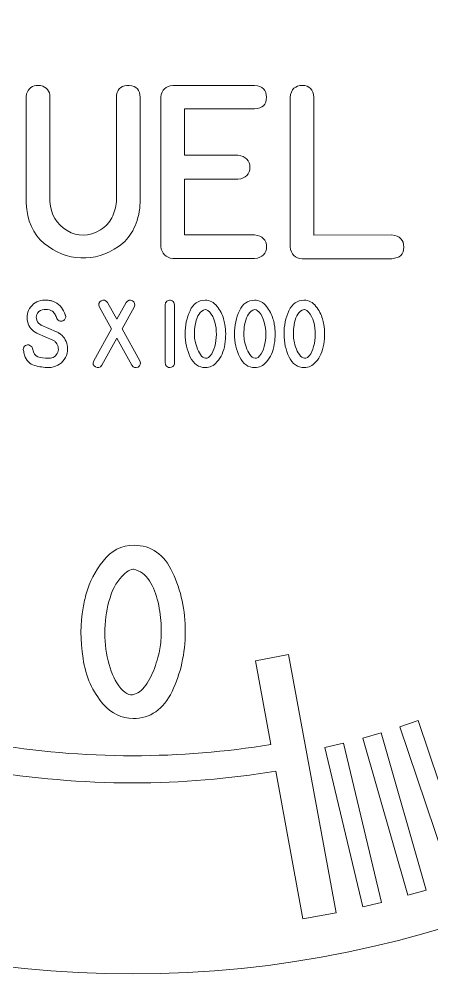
# Model space of a CAD drawing. Header units: millimetres. Extents: x -168 to 319, y -216 to 82.
# Drawn here: x 276.25 to 291.39, y -177.86 to -142.86 of the extents above; entities that cross this region are included whole.
import ezdxf

# ---------------------------------------------------------------- set-up
doc = ezdxf.new("R2010")
doc.units = ezdxf.units.MM
doc.header["$MEASUREMENT"] = 0
doc.layers.add('Cuts', color=7, linetype='Continuous')
doc.layers.add('Engrave', color=7, linetype='Continuous', plot=False)

msp = doc.modelspace()

# ---------------------------------------------------------------- linework, layer by layer
at = {"layer": 'Cuts', "color": 250, "lineweight": 9}
msp.add_open_spline([(280.4209, -99.8603), (258.885, -99.8603), (241.421, -117.3255), (241.421, -138.8611), (241.421, -138.8611), (241.4207, -160.3938), (258.8848, -177.8604), (280.4207, -177.8604), (280.4207, -177.8604), (301.9566, -177.8591), (319.4209, -160.3964), (319.4209, -138.8611), (319.4209, -138.8611), (319.4209, -117.3226), (301.9564, -99.862), (280.4209, -99.8603)], degree=3, knots=[0, 0, 0, 0, 0.2, 0.2, 0.2, 0.2, 0.4, 0.4, 0.4, 0.4, 0.6, 0.6, 0.6, 0.6, 1, 1, 1, 1], dxfattribs=at)
at = {"layer": 'Engrave', "color": 240, "lineweight": 9}
for points, knots in [([(280.6905, -149.5424), (280.6905, -149.5424), (280.6905, -149.6049), (280.6905, -149.6049), (280.6905, -149.6049), (280.6841, -149.7086), (280.6799, -149.77), (280.6788, -149.7911), (280.6788, -149.7911), (280.592, -150.4229), (280.3317, -150.8897), (279.8999, -151.1913), (279.8999, -151.1913), (279.4681, -151.4919), (279.0067, -151.6326), (278.5177, -151.6125), (278.5177, -151.6125), (278.0277, -151.5924), (277.579, -151.4146), (277.1736, -151.0781), (277.1736, -151.0781), (276.7672, -150.7404), (276.546, -150.2494), (276.5111, -149.6049), (276.5111, -149.6049), (276.5111, -149.6049), (276.5111, -149.5424), (276.5111, -149.5424), (276.5111, -149.5424), (276.5111, -149.5424), (276.5111, -145.7197), (276.5111, -145.7197), (276.5111, -145.7197), (276.5111, -145.6583), (276.5227, -145.6022), (276.545, -145.5525), (276.545, -145.5525), (276.6445, -145.3355), (276.8096, -145.2498), (277.0403, -145.2953), (277.0403, -145.2953), (277.2699, -145.3408), (277.3853, -145.4826), (277.3853, -145.7197), (277.3853, -145.7197), (277.3853, -145.7197), (277.3853, -149.5424), (277.3853, -149.5424), (277.3853, -149.5424), (277.416, -150.0187), (277.6255, -150.3743), (278.0129, -150.6092), (278.0129, -150.6092), (278.4013, -150.8452), (278.8087, -150.8346), (279.2363, -150.5785), (279.2363, -150.5785), (279.4289, -150.4653), (279.5697, -150.3182), (279.6596, -150.1383), (279.6596, -150.1383), (279.7496, -149.9583), (279.8025, -149.7594), (279.8195, -149.5424), (279.8195, -149.5424), (279.8195, -149.5424), (279.8195, -145.7197), (279.8195, -145.7197), (279.8195, -145.7197), (279.8195, -145.6827), (279.8216, -145.6552), (279.8258, -145.6361), (279.8258, -145.6361), (279.8734, -145.3821), (280.029, -145.2667), (280.2936, -145.2921), (280.2936, -145.2921), (280.5582, -145.3165), (280.6905, -145.4594), (280.6905, -145.7197), (280.6905, -145.7197), (280.6905, -145.7197), (280.6905, -149.5424), (280.6905, -149.5424)], [0, 0, 0, 0, 0.0454545, 0.0454545, 0.0454545, 0.0454545, 0.0909091, 0.0909091, 0.0909091, 0.0909091, 0.1363636, 0.1363636, 0.1363636, 0.1363636, 0.1818182, 0.1818182, 0.1818182, 0.1818182, 0.2272727, 0.2272727, 0.2272727, 0.2272727, 0.2727273, 0.2727273, 0.2727273, 0.2727273, 0.3181818, 0.3181818, 0.3181818, 0.3181818, 0.3636364, 0.3636364, 0.3636364, 0.3636364, 0.4090909, 0.4090909, 0.4090909, 0.4090909, 0.4545455, 0.4545455, 0.4545455, 0.4545455, 0.5, 0.5, 0.5, 0.5, 0.5454545, 0.5454545, 0.5454545, 0.5454545, 0.5909091, 0.5909091, 0.5909091, 0.5909091, 0.6363636, 0.6363636, 0.6363636, 0.6363636, 0.6818182, 0.6818182, 0.6818182, 0.6818182, 0.7272727, 0.7272727, 0.7272727, 0.7272727, 0.7727273, 0.7727273, 0.7727273, 0.7727273, 0.8181818, 0.8181818, 0.8181818, 0.8181818, 0.8636364, 0.8636364, 0.8636364, 0.8636364, 0.9090909, 0.9090909, 0.9090909, 0.9090909, 1, 1, 1, 1]), ([(284.8889, -146.1505), (284.8889, -146.1505), (282.3182, -146.1505), (282.3182, -146.1505), (282.3182, -146.1505), (282.3182, -146.1505), (282.3182, -147.847), (282.3182, -147.847), (282.3182, -147.847), (282.3182, -147.847), (284.2782, -147.847), (284.2782, -147.847), (284.2782, -147.847), (284.5714, -147.8904), (284.7175, -148.0375), (284.7164, -148.2883), (284.7164, -148.2883), (284.7153, -148.5402), (284.5693, -148.6862), (284.2782, -148.7275), (284.2782, -148.7275), (284.2782, -148.7275), (282.3182, -148.7275), (282.3182, -148.7275), (282.3182, -148.7275), (282.3182, -148.7275), (282.3182, -150.7648), (282.3182, -150.7648), (282.3182, -150.7648), (282.3182, -150.7648), (284.8889, -150.7648), (284.8889, -150.7648), (284.8889, -150.7648), (285.1799, -150.8082), (285.326, -150.9532), (285.326, -151.2019), (285.326, -151.2019), (285.326, -151.4495), (285.1799, -151.5945), (284.8889, -151.6358), (284.8889, -151.6358), (284.8889, -151.6358), (281.8875, -151.6358), (281.8875, -151.6358), (281.8875, -151.6358), (281.6292, -151.603), (281.4821, -151.4559), (281.4472, -151.1955), (281.4472, -151.1955), (281.4472, -151.1955), (281.4472, -145.7197), (281.4472, -145.7197), (281.4472, -145.7197), (281.4864, -145.4467), (281.6335, -145.3027), (281.8875, -145.2858), (281.8875, -145.2858), (281.8875, -145.2858), (284.8889, -145.2858), (284.8889, -145.2858), (284.8889, -145.2858), (285.1799, -145.308), (285.326, -145.4541), (285.3249, -145.7218), (285.3249, -145.7218), (285.3239, -145.9896), (285.1778, -146.1325), (284.8889, -146.1505)], [0, 0, 0, 0, 0.0555556, 0.0555556, 0.0555556, 0.0555556, 0.1111111, 0.1111111, 0.1111111, 0.1111111, 0.1666667, 0.1666667, 0.1666667, 0.1666667, 0.2222222, 0.2222222, 0.2222222, 0.2222222, 0.2777778, 0.2777778, 0.2777778, 0.2777778, 0.3333333, 0.3333333, 0.3333333, 0.3333333, 0.3888889, 0.3888889, 0.3888889, 0.3888889, 0.4444444, 0.4444444, 0.4444444, 0.4444444, 0.5, 0.5, 0.5, 0.5, 0.5555556, 0.5555556, 0.5555556, 0.5555556, 0.6111111, 0.6111111, 0.6111111, 0.6111111, 0.6666667, 0.6666667, 0.6666667, 0.6666667, 0.7222222, 0.7222222, 0.7222222, 0.7222222, 0.7777778, 0.7777778, 0.7777778, 0.7777778, 0.8333333, 0.8333333, 0.8333333, 0.8333333, 0.8888889, 0.8888889, 0.8888889, 0.8888889, 1, 1, 1, 1]), ([(286.6278, -151.639), (286.3738, -151.622), (286.2267, -151.4792), (286.1875, -151.2082), (286.1875, -151.2082), (286.1875, -151.2082), (286.1875, -145.7261), (286.1875, -145.7261), (286.1875, -145.7261), (286.2309, -145.4287), (286.3822, -145.2826), (286.6405, -145.2869), (286.6405, -145.2869), (286.8987, -145.2921), (287.0395, -145.4393), (287.0617, -145.7261), (287.0617, -145.7261), (287.0617, -145.7261), (287.0617, -150.7733), (287.0617, -150.7733), (287.0617, -150.7733), (287.0617, -150.7733), (289.9234, -150.7711), (289.9234, -150.7711), (289.9234, -150.7711), (290.2176, -150.8039), (290.3626, -150.9521), (290.3595, -151.2156), (290.3595, -151.2156), (290.3563, -151.4792), (290.2102, -151.6199), (289.9202, -151.639), (289.9202, -151.639), (289.9202, -151.639), (286.6278, -151.639), (286.6278, -151.639)], [0, 0, 0, 0, 0.1, 0.1, 0.1, 0.1, 0.2, 0.2, 0.2, 0.2, 0.3, 0.3, 0.3, 0.3, 0.4, 0.4, 0.4, 0.4, 0.5, 0.5, 0.5, 0.5, 0.6, 0.6, 0.6, 0.6, 0.7, 0.7, 0.7, 0.7, 0.8, 0.8, 0.8, 0.8, 1, 1, 1, 1]), ([(277.6219, -154.3178), (277.6219, -154.3178), (277.6412, -154.326), (277.6412, -154.326), (277.6412, -154.326), (277.6412, -154.326), (277.663, -154.3367), (277.663, -154.3367), (277.663, -154.3367), (277.663, -154.3367), (277.6824, -154.3478), (277.6824, -154.3478), (277.6824, -154.3478), (277.6877, -154.3519), (277.6943, -154.3556), (277.7009, -154.3593), (277.7009, -154.3593), (277.7079, -154.3626), (277.7145, -154.3667), (277.7211, -154.3704), (277.7211, -154.3704), (277.8799, -154.475), (277.9787, -154.6199), (278.0162, -154.8047), (278.0162, -154.8047), (278.0306, -154.8771), (278.0339, -154.9516), (278.026, -155.0277), (278.026, -155.0277), (278.0129, -155.1372), (277.9746, -155.238), (277.9108, -155.331), (277.9108, -155.331), (277.847, -155.4241), (277.7668, -155.4957), (277.6705, -155.5463), (277.6705, -155.5463), (277.5667, -155.601), (277.4593, -155.6282), (277.3482, -155.6282), (277.3482, -155.6282), (277.1618, -155.6282), (276.984, -155.6043), (276.814, -155.5566), (276.814, -155.5566), (276.6444, -155.5088), (276.5234, -155.3808), (276.4514, -155.1726), (276.4514, -155.1726), (276.4415, -155.1458), (276.4345, -155.1187), (276.4296, -155.0907), (276.4296, -155.0907), (276.4246, -155.0623), (276.4189, -155.0343), (276.4127, -155.0059), (276.4127, -155.0059), (276.4008, -154.9483), (276.4148, -154.8973), (276.4555, -154.8528), (276.4555, -154.8528), (276.4958, -154.8088), (276.5465, -154.7919), (276.6066, -154.8022), (276.6066, -154.8022), (276.6703, -154.8154), (276.7144, -154.8545), (276.7395, -154.9203), (276.7395, -154.9203), (276.7395, -154.9203), (276.7432, -154.9314), (276.7432, -154.9314), (276.7432, -154.9314), (276.7815, -155.1059), (276.849, -155.21), (276.9449, -155.2438), (276.9449, -155.2438), (277.0412, -155.2775), (277.1745, -155.2928), (277.3457, -155.2895), (277.3457, -155.2895), (277.5034, -155.2895), (277.6116, -155.2154), (277.6705, -155.0676), (277.6705, -155.0676), (277.696, -155.0018), (277.7001, -154.9331), (277.6824, -154.8619), (277.6824, -154.8619), (277.6647, -154.7911), (277.6297, -154.7314), (277.5774, -154.6841), (277.5774, -154.6841), (277.554, -154.6639), (277.5235, -154.6454), (277.4857, -154.6277), (277.4857, -154.6277), (277.4857, -154.6277), (276.9276, -154.3828), (276.9276, -154.3828), (276.9276, -154.3828), (276.9276, -154.3828), (276.9095, -154.3729), (276.9095, -154.3729), (276.9095, -154.3729), (276.7267, -154.2766), (276.6135, -154.1396), (276.5695, -153.9618), (276.5695, -153.9618), (276.5156, -153.756), (276.553, -153.5716), (276.6823, -153.4078), (276.6823, -153.4078), (276.8111, -153.2444), (276.9807, -153.1625), (277.1902, -153.1625), (277.1902, -153.1625), (277.1902, -153.1625), (277.3231, -153.1662), (277.3231, -153.1662), (277.3231, -153.1662), (277.3663, -153.174), (277.4083, -153.1818), (277.4482, -153.1897), (277.4482, -153.1897), (277.4885, -153.1971), (277.5293, -153.2102), (277.57, -153.2288), (277.57, -153.2288), (277.6713, -153.2761), (277.7491, -153.3415), (277.803, -153.4243), (277.803, -153.4243), (277.8569, -153.507), (277.9055, -153.5967), (277.9487, -153.693), (277.9487, -153.693), (277.9528, -153.7021), (277.9565, -153.7124), (277.9598, -153.7243), (277.9598, -153.7243), (277.9684, -153.7638), (277.9643, -153.7996), (277.9474, -153.8317), (277.9474, -153.8317), (277.938, -153.8519), (277.9277, -153.8671), (277.9174, -153.8774), (277.9174, -153.8774), (277.9071, -153.8881), (277.8985, -153.8951), (277.8923, -153.8992), (277.8923, -153.8992), (277.8503, -153.9288), (277.8046, -153.9379), (277.7548, -153.9255), (277.7548, -153.9255), (277.7046, -153.9144), (277.6667, -153.8823), (277.64, -153.8292), (277.64, -153.8292), (277.619, -153.7827), (277.5968, -153.735), (277.5733, -153.6864), (277.5733, -153.6864), (277.5495, -153.6379), (277.5161, -153.5975), (277.4737, -153.565), (277.4737, -153.565), (277.456, -153.5523), (277.4387, -153.5428), (277.4223, -153.537), (277.4223, -153.537), (277.4058, -153.5309), (277.3877, -153.5243), (277.3675, -153.5169), (277.3675, -153.5169), (277.3675, -153.5169), (277.2893, -153.5037), (277.2893, -153.5037), (277.2893, -153.5037), (277.2893, -153.5037), (277.1782, -153.5), (277.1782, -153.5), (277.1782, -153.5), (277.0704, -153.5016), (276.9881, -153.5481), (276.9313, -153.6399), (276.9313, -153.6399), (276.8926, -153.6988), (276.8782, -153.7642), (276.8877, -153.8366), (276.8877, -153.8366), (276.8988, -153.9255), (276.9407, -153.9947), (277.0132, -154.0441), (277.0132, -154.0441), (277.0165, -154.0461), (277.0198, -154.049), (277.0239, -154.0519), (277.0239, -154.0519), (277.028, -154.0544), (277.0325, -154.0572), (277.0371, -154.0597), (277.0371, -154.0597), (277.0371, -154.0597), (277.0506, -154.0655), (277.0506, -154.0655), (277.0506, -154.0655), (277.0506, -154.0655), (277.065, -154.0717), (277.065, -154.0717), (277.065, -154.0717), (277.065, -154.0717), (277.6219, -154.3178), (277.6219, -154.3178)], [0, 0, 0, 0, 0.0181818, 0.0181818, 0.0181818, 0.0181818, 0.0363636, 0.0363636, 0.0363636, 0.0363636, 0.0545455, 0.0545455, 0.0545455, 0.0545455, 0.0727273, 0.0727273, 0.0727273, 0.0727273, 0.0909091, 0.0909091, 0.0909091, 0.0909091, 0.1090909, 0.1090909, 0.1090909, 0.1090909, 0.1272727, 0.1272727, 0.1272727, 0.1272727, 0.1454545, 0.1454545, 0.1454545, 0.1454545, 0.1636364, 0.1636364, 0.1636364, 0.1636364, 0.1818182, 0.1818182, 0.1818182, 0.1818182, 0.2, 0.2, 0.2, 0.2, 0.2181818, 0.2181818, 0.2181818, 0.2181818, 0.2363636, 0.2363636, 0.2363636, 0.2363636, 0.2545455, 0.2545455, 0.2545455, 0.2545455, 0.2727273, 0.2727273, 0.2727273, 0.2727273, 0.2909091, 0.2909091, 0.2909091, 0.2909091, 0.3090909, 0.3090909, 0.3090909, 0.3090909, 0.3272727, 0.3272727, 0.3272727, 0.3272727, 0.3454545, 0.3454545, 0.3454545, 0.3454545, 0.3636364, 0.3636364, 0.3636364, 0.3636364, 0.3818182, 0.3818182, 0.3818182, 0.3818182, 0.4, 0.4, 0.4, 0.4, 0.4181818, 0.4181818, 0.4181818, 0.4181818, 0.4363636, 0.4363636, 0.4363636, 0.4363636, 0.4545455, 0.4545455, 0.4545455, 0.4545455, 0.4727273, 0.4727273, 0.4727273, 0.4727273, 0.4909091, 0.4909091, 0.4909091, 0.4909091, 0.5090909, 0.5090909, 0.5090909, 0.5090909, 0.5272727, 0.5272727, 0.5272727, 0.5272727, 0.5454545, 0.5454545, 0.5454545, 0.5454545, 0.5636364, 0.5636364, 0.5636364, 0.5636364, 0.5818182, 0.5818182, 0.5818182, 0.5818182, 0.6, 0.6, 0.6, 0.6, 0.6181818, 0.6181818, 0.6181818, 0.6181818, 0.6363636, 0.6363636, 0.6363636, 0.6363636, 0.6545455, 0.6545455, 0.6545455, 0.6545455, 0.6727273, 0.6727273, 0.6727273, 0.6727273, 0.6909091, 0.6909091, 0.6909091, 0.6909091, 0.7090909, 0.7090909, 0.7090909, 0.7090909, 0.7272727, 0.7272727, 0.7272727, 0.7272727, 0.7454545, 0.7454545, 0.7454545, 0.7454545, 0.7636364, 0.7636364, 0.7636364, 0.7636364, 0.7818182, 0.7818182, 0.7818182, 0.7818182, 0.8, 0.8, 0.8, 0.8, 0.8181818, 0.8181818, 0.8181818, 0.8181818, 0.8363636, 0.8363636, 0.8363636, 0.8363636, 0.8545455, 0.8545455, 0.8545455, 0.8545455, 0.8727273, 0.8727273, 0.8727273, 0.8727273, 0.8909091, 0.8909091, 0.8909091, 0.8909091, 0.9090909, 0.9090909, 0.9090909, 0.9090909, 0.9272727, 0.9272727, 0.9272727, 0.9272727, 0.9454545, 0.9454545, 0.9454545, 0.9454545, 0.9636364, 0.9636364, 0.9636364, 0.9636364, 1, 1, 1, 1]), ([(278.9886, -155.3788), (278.9886, -155.3788), (279.6409, -154.2116), (279.6409, -154.2116), (279.6409, -154.2116), (279.6409, -154.2116), (279.196, -153.4144), (279.196, -153.4144), (279.196, -153.4144), (279.1532, -153.309), (279.1755, -153.2321), (279.2623, -153.1835), (279.2623, -153.1835), (279.3491, -153.1349), (279.4261, -153.1567), (279.494, -153.2493), (279.494, -153.2493), (279.494, -153.2493), (279.834, -153.863), (279.834, -153.863), (279.834, -153.863), (279.834, -153.863), (280.1764, -153.2493), (280.1764, -153.2493), (280.1764, -153.2493), (280.2439, -153.1567), (280.3204, -153.1349), (280.4065, -153.1831), (280.4065, -153.1831), (280.4925, -153.2312), (280.5151, -153.3086), (280.474, -153.4156), (280.474, -153.4156), (280.474, -153.4156), (280.0303, -154.2116), (280.0303, -154.2116), (280.0303, -154.2116), (280.0303, -154.2116), (280.6814, -155.3788), (280.6814, -155.3788), (280.6814, -155.3788), (280.725, -155.485), (280.7024, -155.5623), (280.6139, -155.6109), (280.6139, -155.6109), (280.5254, -155.6595), (280.4497, -155.6368), (280.3863, -155.5426), (280.3863, -155.5426), (280.3863, -155.5426), (279.834, -154.5589), (279.834, -154.5589), (279.834, -154.5589), (279.834, -154.5589), (279.2878, -155.5426), (279.2878, -155.5426), (279.2878, -155.5426), (279.2179, -155.6344), (279.1397, -155.6566), (279.0532, -155.6089), (279.0532, -155.6089), (278.9668, -155.5615), (278.945, -155.485), (278.9886, -155.3788)], [0, 0, 0, 0, 0.0588235, 0.0588235, 0.0588235, 0.0588235, 0.1176471, 0.1176471, 0.1176471, 0.1176471, 0.1764706, 0.1764706, 0.1764706, 0.1764706, 0.2352941, 0.2352941, 0.2352941, 0.2352941, 0.2941176, 0.2941176, 0.2941176, 0.2941176, 0.3529412, 0.3529412, 0.3529412, 0.3529412, 0.4117647, 0.4117647, 0.4117647, 0.4117647, 0.4705882, 0.4705882, 0.4705882, 0.4705882, 0.5294118, 0.5294118, 0.5294118, 0.5294118, 0.5882353, 0.5882353, 0.5882353, 0.5882353, 0.6470588, 0.6470588, 0.6470588, 0.6470588, 0.7058824, 0.7058824, 0.7058824, 0.7058824, 0.7647059, 0.7647059, 0.7647059, 0.7647059, 0.8235294, 0.8235294, 0.8235294, 0.8235294, 0.8823529, 0.8823529, 0.8823529, 0.8823529, 1, 1, 1, 1]), ([(281.9518, -155.4607), (281.9518, -155.471), (281.9506, -155.4825), (281.9481, -155.4944), (281.9481, -155.4944), (281.9288, -155.5854), (281.8728, -155.6307), (281.7794, -155.6307), (281.7794, -155.6307), (281.7111, -155.6307), (281.6604, -155.599), (281.6275, -155.5356), (281.6275, -155.5356), (281.6201, -155.5232), (281.6143, -155.4986), (281.6094, -155.4607), (281.6094, -155.4607), (281.6094, -155.4607), (281.6094, -153.3337), (281.6094, -153.3337), (281.6094, -153.3337), (281.6119, -153.3144), (281.6148, -153.2963), (281.6185, -153.279), (281.6185, -153.279), (281.6222, -153.2617), (281.6308, -153.2448), (281.6444, -153.2288), (281.6444, -153.2288), (281.6765, -153.1893), (281.7181, -153.1679), (281.7687, -153.1641), (281.7687, -153.1641), (281.8193, -153.1609), (281.8629, -153.1769), (281.9, -153.2131), (281.9, -153.2131), (281.9193, -153.2325), (281.9317, -153.251), (281.9374, -153.2687), (281.9374, -153.2687), (281.9432, -153.2864), (281.9477, -153.3078), (281.9518, -153.3337), (281.9518, -153.3337), (281.9518, -153.3337), (281.9518, -155.4607), (281.9518, -155.4607)], [0, 0, 0, 0, 0.0769231, 0.0769231, 0.0769231, 0.0769231, 0.1538462, 0.1538462, 0.1538462, 0.1538462, 0.2307692, 0.2307692, 0.2307692, 0.2307692, 0.3076923, 0.3076923, 0.3076923, 0.3076923, 0.3846154, 0.3846154, 0.3846154, 0.3846154, 0.4615385, 0.4615385, 0.4615385, 0.4615385, 0.5384615, 0.5384615, 0.5384615, 0.5384615, 0.6153846, 0.6153846, 0.6153846, 0.6153846, 0.6923077, 0.6923077, 0.6923077, 0.6923077, 0.7692308, 0.7692308, 0.7692308, 0.7692308, 0.8461538, 0.8461538, 0.8461538, 0.8461538, 1, 1, 1, 1]), ([(283.0704, -153.1625), (283.2507, -153.1625), (283.3976, -153.2374), (283.512, -153.3868), (283.512, -153.3868), (283.626, -153.5362), (283.7051, -153.6881), (283.7495, -153.8424), (283.7495, -153.8424), (283.768, -153.9099), (283.7841, -153.9807), (283.7977, -154.0548), (283.7977, -154.0548), (283.8388, -154.2741), (283.8388, -154.5145), (283.7981, -154.7758), (283.7981, -154.7758), (283.7577, -155.0372), (283.6614, -155.2537), (283.5096, -155.4257), (283.5096, -155.4257), (283.3873, -155.5632), (283.2458, -155.6319), (283.0852, -155.6319), (283.0852, -155.6319), (282.8383, -155.6319), (282.6527, -155.5031), (282.5288, -155.2459), (282.5288, -155.2459), (282.4045, -154.9886), (282.3415, -154.7059), (282.3407, -154.3972), (282.3407, -154.3972), (282.3395, -154.0885), (282.3996, -153.8054), (282.5206, -153.5481), (282.5206, -153.5481), (282.642, -153.2909), (282.8255, -153.1625), (283.0704, -153.1625)], [0, 0, 0, 0, 0.0909091, 0.0909091, 0.0909091, 0.0909091, 0.1818182, 0.1818182, 0.1818182, 0.1818182, 0.2727273, 0.2727273, 0.2727273, 0.2727273, 0.3636364, 0.3636364, 0.3636364, 0.3636364, 0.4545455, 0.4545455, 0.4545455, 0.4545455, 0.5454545, 0.5454545, 0.5454545, 0.5454545, 0.6363636, 0.6363636, 0.6363636, 0.6363636, 0.7272727, 0.7272727, 0.7272727, 0.7272727, 0.8181818, 0.8181818, 0.8181818, 0.8181818, 1, 1, 1, 1]), ([(284.8838, -153.1625), (285.0641, -153.1625), (285.211, -153.2374), (285.3254, -153.3868), (285.3254, -153.3868), (285.4394, -153.5362), (285.5185, -153.6881), (285.5629, -153.8424), (285.5629, -153.8424), (285.5814, -153.9099), (285.5975, -153.9807), (285.6111, -154.0548), (285.6111, -154.0548), (285.6522, -154.2741), (285.6522, -154.5145), (285.6115, -154.7758), (285.6115, -154.7758), (285.5711, -155.0372), (285.4748, -155.2537), (285.323, -155.4257), (285.323, -155.4257), (285.2007, -155.5632), (285.0592, -155.6319), (284.8986, -155.6319), (284.8986, -155.6319), (284.6517, -155.6319), (284.4661, -155.5031), (284.3422, -155.2459), (284.3422, -155.2459), (284.2179, -154.9886), (284.1549, -154.7059), (284.1541, -154.3972), (284.1541, -154.3972), (284.1529, -154.0885), (284.213, -153.8054), (284.334, -153.5481), (284.334, -153.5481), (284.4554, -153.2909), (284.6389, -153.1625), (284.8838, -153.1625)], [0, 0, 0, 0, 0.0909091, 0.0909091, 0.0909091, 0.0909091, 0.1818182, 0.1818182, 0.1818182, 0.1818182, 0.2727273, 0.2727273, 0.2727273, 0.2727273, 0.3636364, 0.3636364, 0.3636364, 0.3636364, 0.4545455, 0.4545455, 0.4545455, 0.4545455, 0.5454545, 0.5454545, 0.5454545, 0.5454545, 0.6363636, 0.6363636, 0.6363636, 0.6363636, 0.7272727, 0.7272727, 0.7272727, 0.7272727, 0.8181818, 0.8181818, 0.8181818, 0.8181818, 1, 1, 1, 1]), ([(286.6972, -153.1625), (286.8775, -153.1625), (287.0244, -153.2374), (287.1388, -153.3868), (287.1388, -153.3868), (287.2528, -153.5362), (287.3319, -153.6881), (287.3763, -153.8424), (287.3763, -153.8424), (287.3948, -153.9099), (287.4109, -153.9807), (287.4245, -154.0548), (287.4245, -154.0548), (287.4656, -154.2741), (287.4656, -154.5145), (287.4249, -154.7758), (287.4249, -154.7758), (287.3845, -155.0372), (287.2882, -155.2537), (287.1364, -155.4257), (287.1364, -155.4257), (287.0141, -155.5632), (286.8726, -155.6319), (286.712, -155.6319), (286.712, -155.6319), (286.4651, -155.6319), (286.2795, -155.5031), (286.1556, -155.2459), (286.1556, -155.2459), (286.0313, -154.9886), (285.9683, -154.7059), (285.9675, -154.3972), (285.9675, -154.3972), (285.9663, -154.0885), (286.0264, -153.8054), (286.1474, -153.5481), (286.1474, -153.5481), (286.2688, -153.2909), (286.4523, -153.1625), (286.6972, -153.1625)], [0, 0, 0, 0, 0.0909091, 0.0909091, 0.0909091, 0.0909091, 0.1818182, 0.1818182, 0.1818182, 0.1818182, 0.2727273, 0.2727273, 0.2727273, 0.2727273, 0.3636364, 0.3636364, 0.3636364, 0.3636364, 0.4545455, 0.4545455, 0.4545455, 0.4545455, 0.5454545, 0.5454545, 0.5454545, 0.5454545, 0.6363636, 0.6363636, 0.6363636, 0.6363636, 0.7272727, 0.7272727, 0.7272727, 0.7272727, 0.8181818, 0.8181818, 0.8181818, 0.8181818, 1, 1, 1, 1]), ([(283.0791, -153.5037), (282.9836, -153.523), (282.9075, -153.5778), (282.8519, -153.6679), (282.8519, -153.6679), (282.7959, -153.7576), (282.7548, -153.8601), (282.728, -153.9753), (282.728, -153.9753), (282.7017, -154.0902), (282.6873, -154.2062), (282.6848, -154.3235), (282.6848, -154.3235), (282.6823, -154.4408), (282.6869, -154.5363), (282.698, -154.6096), (282.698, -154.6096), (282.7078, -154.6787), (282.7305, -154.7676), (282.7667, -154.8767), (282.7667, -154.8767), (282.8029, -154.9853), (282.8486, -155.0792), (282.9037, -155.1574), (282.9037, -155.1574), (282.9585, -155.236), (283.0215, -155.2808), (283.0922, -155.2924), (283.0922, -155.2924), (283.163, -155.3043), (283.2384, -155.2471), (283.3178, -155.122), (283.3178, -155.122), (283.3783, -155.0253), (283.4231, -154.9026), (283.4528, -154.754), (283.4528, -154.754), (283.4824, -154.6055), (283.4931, -154.4536), (283.4841, -154.2984), (283.4841, -154.2984), (283.4754, -154.1433), (283.4458, -153.9967), (283.3956, -153.8593), (283.3956, -153.8593), (283.3454, -153.7218), (283.2713, -153.616), (283.1729, -153.5411), (283.1729, -153.5411), (283.1433, -153.5202), (283.1153, -153.5078), (283.0885, -153.5037), (283.0885, -153.5037), (283.0877, -153.5037), (283.0869, -153.5037), (283.0857, -153.5037), (283.0857, -153.5037), (283.0844, -153.5037), (283.0824, -153.5037), (283.0791, -153.5037)], [0, 0, 0, 0, 0.0625, 0.0625, 0.0625, 0.0625, 0.125, 0.125, 0.125, 0.125, 0.1875, 0.1875, 0.1875, 0.1875, 0.25, 0.25, 0.25, 0.25, 0.3125, 0.3125, 0.3125, 0.3125, 0.375, 0.375, 0.375, 0.375, 0.4375, 0.4375, 0.4375, 0.4375, 0.5, 0.5, 0.5, 0.5, 0.5625, 0.5625, 0.5625, 0.5625, 0.625, 0.625, 0.625, 0.625, 0.6875, 0.6875, 0.6875, 0.6875, 0.75, 0.75, 0.75, 0.75, 0.8125, 0.8125, 0.8125, 0.8125, 0.875, 0.875, 0.875, 0.875, 1, 1, 1, 1]), ([(284.8925, -153.5037), (284.797, -153.523), (284.7209, -153.5778), (284.6653, -153.6679), (284.6653, -153.6679), (284.6093, -153.7576), (284.5682, -153.8601), (284.5414, -153.9753), (284.5414, -153.9753), (284.5151, -154.0902), (284.5007, -154.2062), (284.4982, -154.3235), (284.4982, -154.3235), (284.4957, -154.4408), (284.5003, -154.5363), (284.5114, -154.6096), (284.5114, -154.6096), (284.5212, -154.6787), (284.5439, -154.7676), (284.5801, -154.8767), (284.5801, -154.8767), (284.6163, -154.9853), (284.662, -155.0792), (284.7171, -155.1574), (284.7171, -155.1574), (284.7719, -155.236), (284.8349, -155.2808), (284.9056, -155.2924), (284.9056, -155.2924), (284.9764, -155.3043), (285.0518, -155.2471), (285.1312, -155.122), (285.1312, -155.122), (285.1917, -155.0253), (285.2365, -154.9026), (285.2662, -154.754), (285.2662, -154.754), (285.2958, -154.6055), (285.3065, -154.4536), (285.2975, -154.2984), (285.2975, -154.2984), (285.2888, -154.1433), (285.2592, -153.9967), (285.209, -153.8593), (285.209, -153.8593), (285.1588, -153.7218), (285.0847, -153.616), (284.9863, -153.5411), (284.9863, -153.5411), (284.9567, -153.5202), (284.9287, -153.5078), (284.9019, -153.5037), (284.9019, -153.5037), (284.9011, -153.5037), (284.9003, -153.5037), (284.8991, -153.5037), (284.8991, -153.5037), (284.8978, -153.5037), (284.8958, -153.5037), (284.8925, -153.5037)], [0, 0, 0, 0, 0.0625, 0.0625, 0.0625, 0.0625, 0.125, 0.125, 0.125, 0.125, 0.1875, 0.1875, 0.1875, 0.1875, 0.25, 0.25, 0.25, 0.25, 0.3125, 0.3125, 0.3125, 0.3125, 0.375, 0.375, 0.375, 0.375, 0.4375, 0.4375, 0.4375, 0.4375, 0.5, 0.5, 0.5, 0.5, 0.5625, 0.5625, 0.5625, 0.5625, 0.625, 0.625, 0.625, 0.625, 0.6875, 0.6875, 0.6875, 0.6875, 0.75, 0.75, 0.75, 0.75, 0.8125, 0.8125, 0.8125, 0.8125, 0.875, 0.875, 0.875, 0.875, 1, 1, 1, 1]), ([(286.7059, -153.5037), (286.6104, -153.523), (286.5343, -153.5778), (286.4787, -153.6679), (286.4787, -153.6679), (286.4227, -153.7576), (286.3816, -153.8601), (286.3548, -153.9753), (286.3548, -153.9753), (286.3285, -154.0902), (286.3141, -154.2062), (286.3116, -154.3235), (286.3116, -154.3235), (286.3091, -154.4408), (286.3137, -154.5363), (286.3248, -154.6096), (286.3248, -154.6096), (286.3346, -154.6787), (286.3573, -154.7676), (286.3935, -154.8767), (286.3935, -154.8767), (286.4297, -154.9853), (286.4754, -155.0792), (286.5305, -155.1574), (286.5305, -155.1574), (286.5853, -155.236), (286.6483, -155.2808), (286.719, -155.2924), (286.719, -155.2924), (286.7898, -155.3043), (286.8652, -155.2471), (286.9446, -155.122), (286.9446, -155.122), (287.0051, -155.0253), (287.0499, -154.9026), (287.0796, -154.754), (287.0796, -154.754), (287.1092, -154.6055), (287.1199, -154.4536), (287.1109, -154.2984), (287.1109, -154.2984), (287.1022, -154.1433), (287.0726, -153.9967), (287.0224, -153.8593), (287.0224, -153.8593), (286.9722, -153.7218), (286.8981, -153.616), (286.7997, -153.5411), (286.7997, -153.5411), (286.7701, -153.5202), (286.7421, -153.5078), (286.7153, -153.5037), (286.7153, -153.5037), (286.7145, -153.5037), (286.7137, -153.5037), (286.7125, -153.5037), (286.7125, -153.5037), (286.7112, -153.5037), (286.7092, -153.5037), (286.7059, -153.5037)], [0, 0, 0, 0, 0.0625, 0.0625, 0.0625, 0.0625, 0.125, 0.125, 0.125, 0.125, 0.1875, 0.1875, 0.1875, 0.1875, 0.25, 0.25, 0.25, 0.25, 0.3125, 0.3125, 0.3125, 0.3125, 0.375, 0.375, 0.375, 0.375, 0.4375, 0.4375, 0.4375, 0.4375, 0.5, 0.5, 0.5, 0.5, 0.5625, 0.5625, 0.5625, 0.5625, 0.625, 0.625, 0.625, 0.625, 0.6875, 0.6875, 0.6875, 0.6875, 0.75, 0.75, 0.75, 0.75, 0.8125, 0.8125, 0.8125, 0.8125, 0.875, 0.875, 0.875, 0.875, 1, 1, 1, 1]), ([(280.4692, -162.1471), (280.0056, -162.1471), (279.6278, -162.3397), (279.3336, -162.7239), (279.3336, -162.7239), (279.0404, -163.1081), (278.8372, -163.4986), (278.7229, -163.8955), (278.7229, -163.8955), (278.6753, -164.069), (278.634, -164.2511), (278.5991, -164.4416), (278.5991, -164.4416), (278.4932, -165.0057), (278.4932, -165.6237), (278.598, -166.2958), (278.598, -166.2958), (278.7017, -166.9678), (278.9494, -167.5245), (279.3399, -167.9669), (279.3399, -167.9669), (279.6542, -168.3204), (280.0183, -168.4971), (280.4311, -168.4971), (280.4311, -168.4971), (281.0661, -168.4971), (281.5434, -168.1658), (281.8619, -167.5044), (281.8619, -167.5044), (282.1815, -166.8429), (282.3435, -166.1158), (282.3456, -165.3221), (282.3456, -165.3221), (282.3488, -164.5283), (282.1942, -163.8002), (281.8831, -163.1388), (281.8831, -163.1388), (281.5709, -162.4773), (281.0989, -162.1471), (280.4692, -162.1471)], [0, 0, 0, 0, 0.0909091, 0.0909091, 0.0909091, 0.0909091, 0.1818182, 0.1818182, 0.1818182, 0.1818182, 0.2727273, 0.2727273, 0.2727273, 0.2727273, 0.3636364, 0.3636364, 0.3636364, 0.3636364, 0.4545455, 0.4545455, 0.4545455, 0.4545455, 0.5454545, 0.5454545, 0.5454545, 0.5454545, 0.6363636, 0.6363636, 0.6363636, 0.6363636, 0.7272727, 0.7272727, 0.7272727, 0.7272727, 0.8181818, 0.8181818, 0.8181818, 0.8181818, 1, 1, 1, 1]), ([(280.4469, -163.0245), (280.6925, -163.0742), (280.8883, -163.215), (281.0311, -163.4467), (281.0311, -163.4467), (281.1751, -163.6774), (281.2809, -163.941), (281.3497, -164.2373), (281.3497, -164.2373), (281.4174, -164.5326), (281.4545, -164.831), (281.4608, -165.1327), (281.4608, -165.1327), (281.4672, -165.4343), (281.4555, -165.6798), (281.4269, -165.8682), (281.4269, -165.8682), (281.4015, -166.046), (281.3433, -166.2746), (281.2502, -166.5551), (281.2502, -166.5551), (281.1571, -166.8345), (281.0396, -167.0758), (280.8978, -167.2768), (280.8978, -167.2768), (280.757, -167.479), (280.5951, -167.5943), (280.4131, -167.624), (280.4131, -167.624), (280.231, -167.6547), (280.0374, -167.5076), (279.8331, -167.1858), (279.8331, -167.1858), (279.6775, -166.9371), (279.5622, -166.6217), (279.486, -166.2397), (279.486, -166.2397), (279.4098, -165.8576), (279.3822, -165.4671), (279.4055, -165.0681), (279.4055, -165.0681), (279.4278, -164.6691), (279.504, -164.2923), (279.6331, -163.9389), (279.6331, -163.9389), (279.7622, -163.5854), (279.9527, -163.3134), (280.2056, -163.1208), (280.2056, -163.1208), (280.2818, -163.0668), (280.3538, -163.035), (280.4226, -163.0245), (280.4226, -163.0245), (280.4247, -163.0245), (280.4268, -163.0245), (280.43, -163.0245), (280.43, -163.0245), (280.4332, -163.0245), (280.4385, -163.0245), (280.4469, -163.0245)], [0, 0, 0, 0, 0.0625, 0.0625, 0.0625, 0.0625, 0.125, 0.125, 0.125, 0.125, 0.1875, 0.1875, 0.1875, 0.1875, 0.25, 0.25, 0.25, 0.25, 0.3125, 0.3125, 0.3125, 0.3125, 0.375, 0.375, 0.375, 0.375, 0.4375, 0.4375, 0.4375, 0.4375, 0.5, 0.5, 0.5, 0.5, 0.5625, 0.5625, 0.5625, 0.5625, 0.625, 0.625, 0.625, 0.625, 0.6875, 0.6875, 0.6875, 0.6875, 0.75, 0.75, 0.75, 0.75, 0.8125, 0.8125, 0.8125, 0.8125, 0.875, 0.875, 0.875, 0.875, 1, 1, 1, 1]), ([(286.6619, -175.8412), (286.6619, -175.8412), (285.6676, -170.4297), (285.6676, -170.4297), (285.6676, -170.4297), (283.9604, -170.7113), (282.2078, -170.8581), (280.4207, -170.8582), (280.4207, -170.8582), (280.4207, -170.8582), (280.4207, -170.8602), (280.4207, -170.8602), (280.4207, -170.8602), (280.4207, -170.8602), (280.4203, -170.8602), (280.4203, -170.8602), (280.4203, -170.8602), (280.4203, -170.8602), (280.4203, -170.8582), (280.4203, -170.8582), (280.4203, -170.8582), (278.5518, -170.8582), (276.7208, -170.6975), (274.94, -170.39), (274.94, -170.39), (274.94, -170.39), (273.8806, -175.7919), (273.8806, -175.7919), (273.8806, -175.7919), (273.8806, -175.7919), (272.6689, -175.5542), (272.6689, -175.5542), (272.6689, -175.5542), (272.6689, -175.5542), (274.5206, -166.1131), (274.5206, -166.1131), (274.5206, -166.1131), (274.5206, -166.1131), (275.7322, -166.3508), (275.7322, -166.3508), (275.7322, -166.3508), (275.7322, -166.3508), (275.1319, -169.4118), (275.1319, -169.4118), (275.1319, -169.4118), (276.8506, -169.7077), (278.6174, -169.8622), (280.4203, -169.8622), (280.4203, -169.8622), (280.4203, -169.8622), (280.4203, -169.8602), (280.4203, -169.8602), (280.4203, -169.8602), (280.4203, -169.8602), (280.4207, -169.8602), (280.4207, -169.8602), (280.4207, -169.8602), (280.4207, -169.8602), (280.4207, -169.8622), (280.4207, -169.8622), (280.4207, -169.8622), (282.1461, -169.8621), (283.8387, -169.7207), (285.4874, -169.4494), (285.4874, -169.4494), (285.4874, -169.4494), (284.9232, -166.3786), (284.9232, -166.3786), (284.9232, -166.3786), (284.9232, -166.3786), (286.1377, -166.1555), (286.1377, -166.1555), (286.1377, -166.1555), (286.1377, -166.1555), (287.8764, -175.6181), (287.8764, -175.6181), (287.8764, -175.6181), (287.8764, -175.6181), (286.6619, -175.8412), (286.6619, -175.8412)], [0, 0, 0, 0, 0.047619, 0.047619, 0.047619, 0.047619, 0.0952381, 0.0952381, 0.0952381, 0.0952381, 0.1428571, 0.1428571, 0.1428571, 0.1428571, 0.1904762, 0.1904762, 0.1904762, 0.1904762, 0.2380952, 0.2380952, 0.2380952, 0.2380952, 0.2857143, 0.2857143, 0.2857143, 0.2857143, 0.3333333, 0.3333333, 0.3333333, 0.3333333, 0.3809524, 0.3809524, 0.3809524, 0.3809524, 0.4285714, 0.4285714, 0.4285714, 0.4285714, 0.4761905, 0.4761905, 0.4761905, 0.4761905, 0.5238095, 0.5238095, 0.5238095, 0.5238095, 0.5714286, 0.5714286, 0.5714286, 0.5714286, 0.6190476, 0.6190476, 0.6190476, 0.6190476, 0.6666667, 0.6666667, 0.6666667, 0.6666667, 0.7142857, 0.7142857, 0.7142857, 0.7142857, 0.7619048, 0.7619048, 0.7619048, 0.7619048, 0.8095238, 0.8095238, 0.8095238, 0.8095238, 0.8571429, 0.8571429, 0.8571429, 0.8571429, 0.9047619, 0.9047619, 0.9047619, 0.9047619, 1, 1, 1, 1]), ([(292.1358, -174.4845), (292.1358, -174.4845), (290.2195, -168.7988), (290.2195, -168.7988), (290.2195, -168.7988), (290.2195, -168.7988), (290.8827, -168.5752), (290.8827, -168.5752), (290.8827, -168.5752), (290.8827, -168.5752), (292.7991, -174.2609), (292.7991, -174.2609), (292.7991, -174.2609), (292.7991, -174.2609), (292.1358, -174.4845), (292.1358, -174.4845)], [0, 0, 0, 0, 0.2, 0.2, 0.2, 0.2, 0.4, 0.4, 0.4, 0.4, 0.6, 0.6, 0.6, 0.6, 1, 1, 1, 1]), ([(290.5077, -174.9792), (290.5077, -174.9792), (288.8512, -169.2124), (288.8512, -169.2124), (288.8512, -169.2124), (288.8512, -169.2124), (289.5241, -169.0192), (289.5241, -169.0192), (289.5241, -169.0192), (289.5241, -169.0192), (291.1806, -174.7859), (291.1806, -174.7859), (291.1806, -174.7859), (291.1806, -174.7859), (290.5077, -174.9792), (290.5077, -174.9792)], [0, 0, 0, 0, 0.2, 0.2, 0.2, 0.2, 0.4, 0.4, 0.4, 0.4, 0.6, 0.6, 0.6, 0.6, 1, 1, 1, 1]), ([(288.859, -175.3996), (288.859, -175.3996), (287.4656, -169.5636), (287.4656, -169.5636), (287.4656, -169.5636), (287.4656, -169.5636), (288.1465, -169.4011), (288.1465, -169.4011), (288.1465, -169.4011), (288.1465, -169.4011), (289.5398, -175.237), (289.5398, -175.237), (289.5398, -175.237), (289.5398, -175.237), (288.859, -175.3996), (288.859, -175.3996)], [0, 0, 0, 0, 0.2, 0.2, 0.2, 0.2, 0.4, 0.4, 0.4, 0.4, 0.6, 0.6, 0.6, 0.6, 1, 1, 1, 1])]:
    msp.add_open_spline(points, degree=3, knots=knots, dxfattribs=at)

doc.saveas('drawing.dxf')
